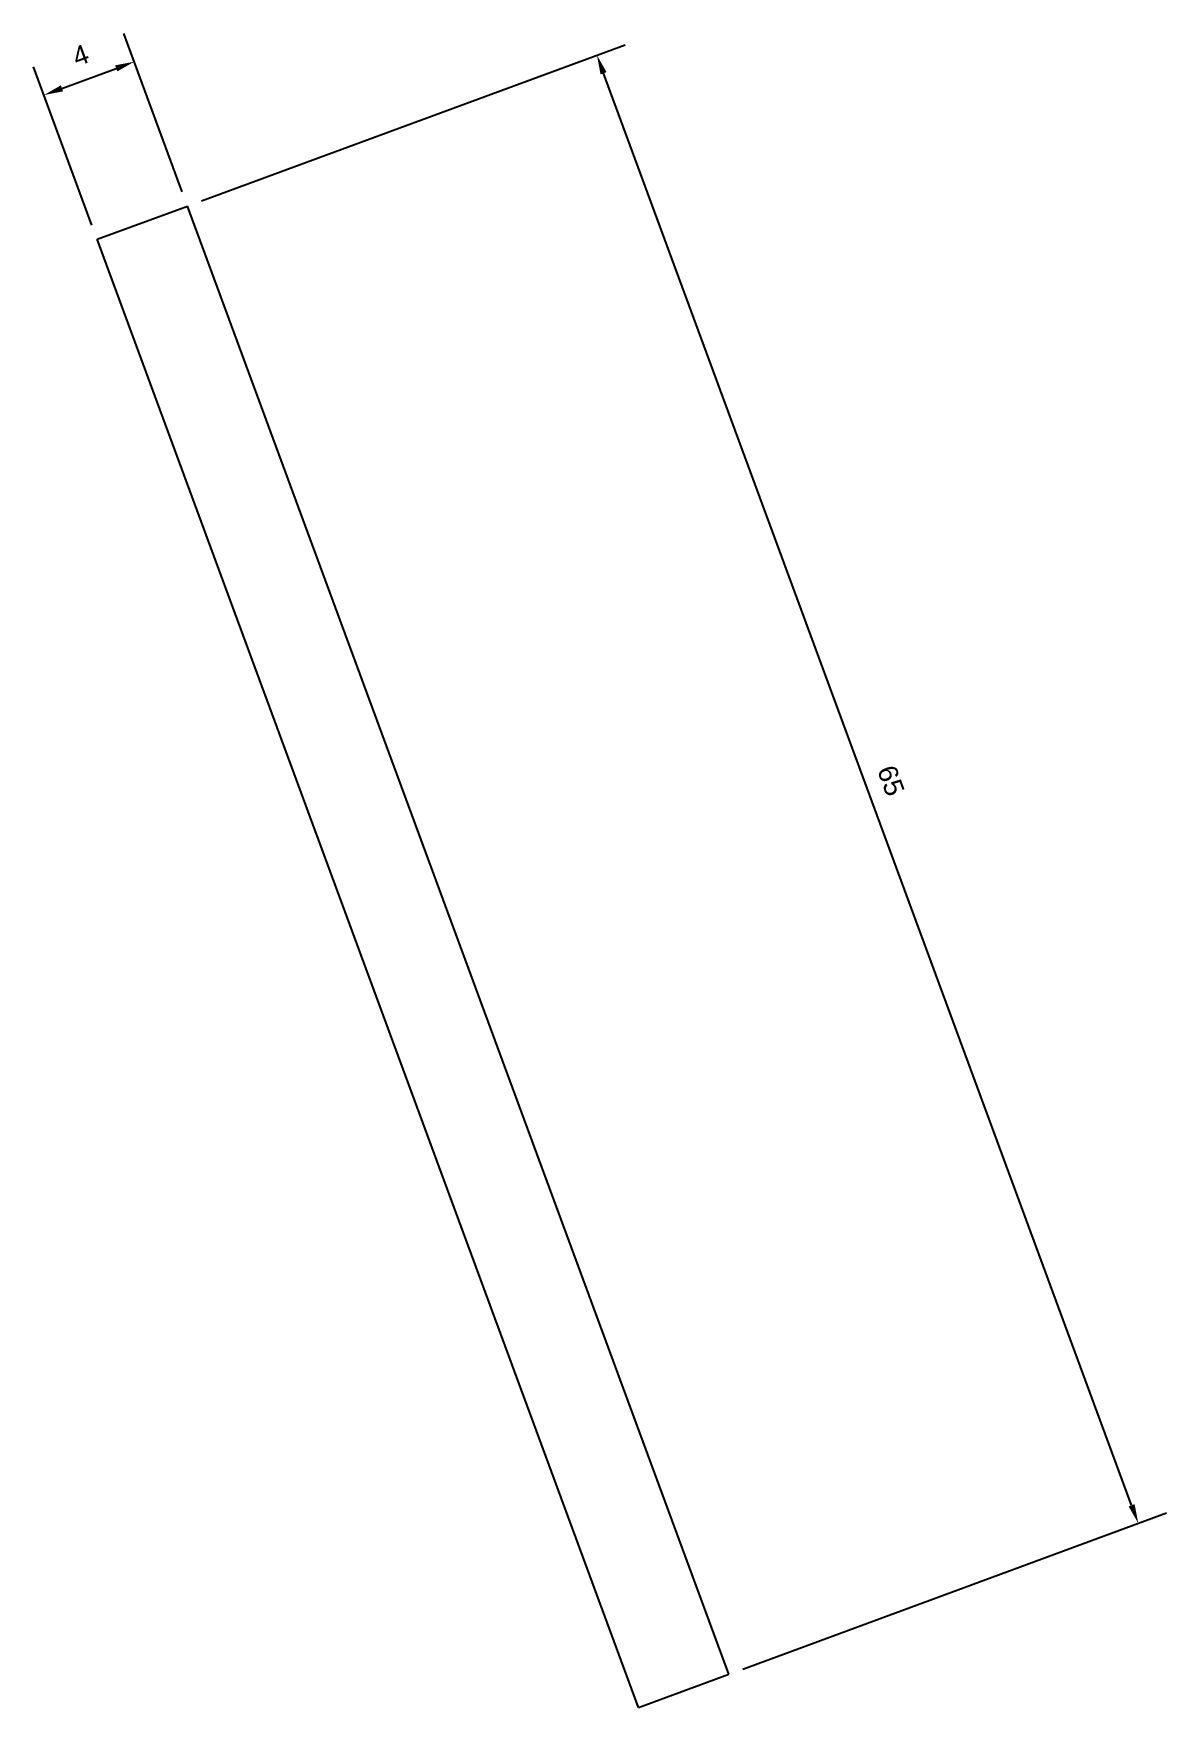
# Model space of a CAD drawing. Header units: centimetres. Extents: x 113.6 to 160.7, y 35.4 to 104.9.
import ezdxf

# ---------------------------------------------------------------- set-up
doc = ezdxf.new("R2010")
doc.units = ezdxf.units.CM
doc.layers.get('Defpoints').update_dxf_attribs({"color": 173})
doc.layers.add('Cotare', color=131, linetype='Continuous')
doc.layers.add('Tub central 2D', color=8, linetype='Continuous')
doc.styles.get("Standard").update_dxf_attribs({"font": 'arial.ttf'})
doc.dimstyles.new('ISO-25', dxfattribs={"dimtxt": 0.8, "dimasz": 0.8, "dimexe": 1.25, "dimexo": 0.625, "dimtad": 1, "dimtxsty": 'Standard', "dimcen": 2.5, "dimadec": 0, "dimazin": 0, "dimtfac": 1, "dimtmove": 0, "dimatfit": 3, "dimfxl": 1, "dimarcsym": 0})

# ---------------------------------------------------------------- blocks, each defined once
blk = doc.blocks.new('*D3')
at = {"layer": 'Cotare', "color": 0, "lineweight": -2, "transparency": 16777216}
for p, q in [((120.617, 97.947), (138.205, 104.43)), ((159.237, 43.76), (137.309, 103.247)), ((143.099, 36.958), (160.686, 43.441))]:
    blk.add_line(p, q, dxfattribs=at)
at = {"layer": 'Cotare', "color": 0, "transparency": 16777216}
for points in [[(137.434, 103.293), (137.184, 103.201), (137.032, 103.997)], [(159.362, 43.806), (159.112, 43.713), (159.514, 43.009)]]:
    blk.add_solid(points, dxfattribs=at)
at = {"layer": 'Defpoints', "color": 0, "transparency": 16777216}
for p in [(137.032, 103.997), (120.031, 97.73), (142.512, 36.742)]:
    blk.add_point(p, dxfattribs=at)
at = {"layer": 'Cotare', "color": 0, "transparency": 16777216, "insert": (149.243, 73.861), "char_height": 0.8, "attachment_point": 5, "rotation": 290.23459}
blk.add_mtext('65', dxfattribs=at)
blk = doc.blocks.new('*D4')
at = {"layer": 'Cotare', "color": 0, "lineweight": -2, "transparency": 16777216}
for p, q in [((119.815, 98.317), (117.389, 104.898)), ((116.062, 96.933), (113.636, 103.514)), ((114.819, 102.618), (117.071, 103.448))]:
    blk.add_line(p, q, dxfattribs=at)
at = {"layer": 'Cotare', "color": 0, "transparency": 16777216}
for points in [[(117.025, 103.573), (117.117, 103.323), (117.821, 103.725)], [(114.773, 102.743), (114.865, 102.493), (114.068, 102.341)]]:
    blk.add_solid(points, dxfattribs=at)
at = {"layer": 'Defpoints', "color": 0, "transparency": 16777216}
for p in [(117.821, 103.725), (120.031, 97.73), (116.278, 96.347)]:
    blk.add_point(p, dxfattribs=at)
at = {"layer": 'Cotare', "color": 0, "transparency": 16777216, "insert": (115.59, 103.995), "char_height": 0.8, "attachment_point": 5, "rotation": 20.23459}
blk.add_mtext('4', dxfattribs=at)
blk = doc.blocks.new('Tub central')
at = {"layer": 'Tub central 2D'}
for p, q in [((0, 0), (3.753, 1.383)), ((26.234, -59.605), (3.753, 1.383)), ((22.481, -60.988), (0, 0))]:
    blk.add_line(p, q, dxfattribs=at)

msp = doc.modelspace()

# ---------------------------------------------------------------- linework, layer by layer
at = {"layer": 'Tub central 2D'}
msp.add_line((138.759, 35.359), (142.512, 36.742), dxfattribs=at)

# ---------------------------------------------------------------- block references
at = {"layer": 'Cotare'}
msp.add_blockref('Tub central', (116.278, 96.347), dxfattribs=at)

# ---------------------------------------------------------------- dimensions: what is measured, and where the dimension line sits
for p1, distance, picture, middle in [((116.278, 96.347), 6.389, '*D4', (115.59, 103.995)), ((142.512, 36.742), -18.12, '*D3', (149.243, 73.861))]:
    dim = msp.add_aligned_dim(p1=p1, p2=(120.031, 97.73), distance=distance, dimstyle='ISO-25', dxfattribs=at)
    dim.commit()
    dim.dimension.update_dxf_attribs({"geometry": picture, "text_midpoint": middle})

doc.saveas('drawing.dxf')
